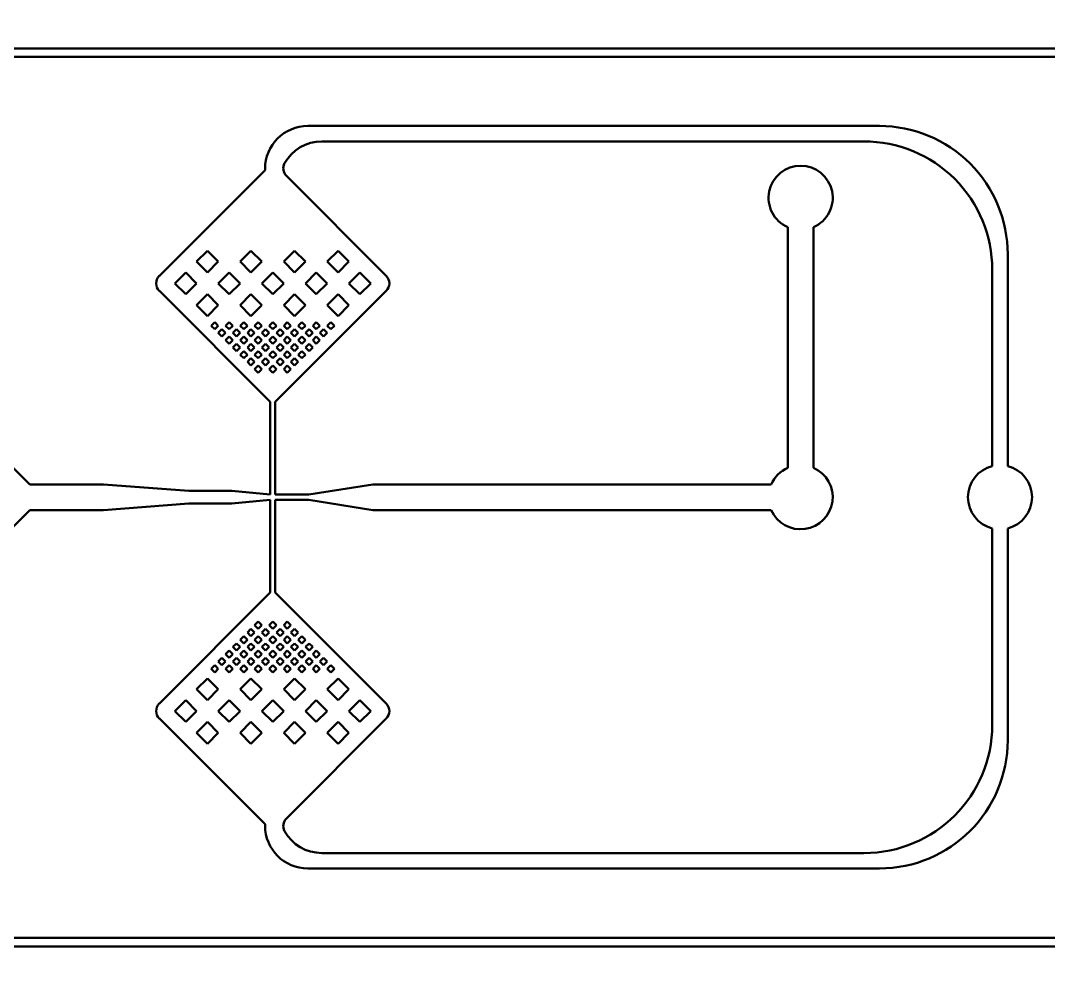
# Model space of a CAD drawing. Header units: millimetres. Extents: x 160 to 260, y 98 to 198.
# Drawn here: x 221.71 to 245.74, y 148.65 to 170.65 of the extents above; entities that cross this region are included whole.
import ezdxf

# ---------------------------------------------------------------- set-up
doc = ezdxf.new("R2010")
doc.units = ezdxf.units.MM
doc.layers.add('Visible (ISO)', color=7, linetype='Continuous', lineweight=50)

msp = doc.modelspace()

# ---------------------------------------------------------------- linework, layer by layer
at = {"layer": 'Visible (ISO)'}
for p, q in [((248.5, 170), (210.5, 170)), ((210.7, 169.8), (248.3, 169.8)), ((241.787, 168.185), (228.427, 168.185)), ((228.755, 167.825), (241.427, 167.825)), ((227.427, 167.154), (224.956, 164.682)), ((227.427, 167.185), (227.427, 167.154)), ((230.259, 164.682), (227.925, 167.016)), ((239.647, 165.818), (239.647, 160.193)), ((240.247, 160.193), (240.247, 165.818)), ((225.825, 165.014), (226.08, 165.269)), ((226.08, 165.269), (226.334, 165.014)), ((226.844, 165.014), (227.098, 165.269)), ((227.098, 165.269), (227.353, 165.014)), ((227.862, 165.014), (228.116, 165.269)), ((228.116, 165.269), (228.371, 165.014)), ((228.88, 165.014), (229.135, 165.269)), ((229.135, 165.269), (229.389, 165.014)), ((244.787, 160.233), (244.787, 165.185)), ((226.08, 164.76), (225.825, 165.014)), ((226.334, 165.014), (226.08, 164.76)), ((227.098, 164.76), (226.844, 165.014)), ((227.353, 165.014), (227.098, 164.76)), ((228.116, 164.76), (227.862, 165.014)), ((228.371, 165.014), (228.116, 164.76)), ((229.135, 164.76), (228.88, 165.014)), ((229.389, 165.014), (229.135, 164.76)), ((225.316, 164.505), (225.571, 164.76)), ((225.571, 164.76), (225.825, 164.505)), ((226.334, 164.505), (226.589, 164.76)), ((226.589, 164.76), (226.844, 164.505)), ((227.353, 164.505), (227.607, 164.76)), ((227.607, 164.76), (227.862, 164.505)), ((228.371, 164.505), (228.625, 164.76)), ((228.625, 164.76), (228.88, 164.505)), ((229.389, 164.505), (229.644, 164.76)), ((229.644, 164.76), (229.898, 164.505)), ((244.427, 164.825), (244.427, 160.233)), ((225.571, 164.251), (225.316, 164.505)), ((225.825, 164.505), (225.571, 164.251)), ((226.589, 164.251), (226.334, 164.505)), ((226.844, 164.505), (226.589, 164.251)), ((227.607, 164.251), (227.353, 164.505)), ((227.862, 164.505), (227.607, 164.251)), ((228.625, 164.251), (228.371, 164.505)), ((228.88, 164.505), (228.625, 164.251)), ((229.644, 164.251), (229.389, 164.505)), ((229.898, 164.505), (229.644, 164.251)), ((224.956, 164.329), (227.547, 161.737)), ((225.825, 163.996), (226.08, 164.251)), ((226.08, 164.251), (226.334, 163.996)), ((226.844, 163.996), (227.098, 164.251)), ((227.098, 164.251), (227.353, 163.996)), ((227.667, 161.737), (230.259, 164.329)), ((227.862, 163.996), (228.116, 164.251)), ((228.116, 164.251), (228.371, 163.996)), ((228.88, 163.996), (229.135, 164.251)), ((229.135, 164.251), (229.389, 163.996)), ((226.08, 163.742), (225.825, 163.996)), ((226.334, 163.996), (226.08, 163.742)), ((227.098, 163.742), (226.844, 163.996)), ((227.353, 163.996), (227.098, 163.742)), ((228.116, 163.742), (227.862, 163.996)), ((228.371, 163.996), (228.116, 163.742)), ((229.135, 163.742), (228.88, 163.996)), ((229.389, 163.996), (229.135, 163.742)), ((226.165, 163.516), (226.25, 163.601)), ((226.25, 163.431), (226.165, 163.516)), ((226.25, 163.601), (226.334, 163.516)), ((226.334, 163.516), (226.25, 163.431)), ((226.334, 163.347), (226.419, 163.431)), ((226.419, 163.431), (226.504, 163.347)), ((226.504, 163.516), (226.589, 163.601)), ((226.589, 163.431), (226.504, 163.516)), ((226.589, 163.601), (226.674, 163.516)), ((226.674, 163.516), (226.589, 163.431)), ((226.674, 163.347), (226.759, 163.431)), ((226.759, 163.431), (226.844, 163.347)), ((226.844, 163.516), (226.928, 163.601)), ((226.928, 163.431), (226.844, 163.516)), ((226.928, 163.601), (227.013, 163.516)), ((227.013, 163.516), (226.928, 163.431)), ((227.013, 163.347), (227.098, 163.431)), ((227.098, 163.431), (227.183, 163.347)), ((227.183, 163.516), (227.268, 163.601)), ((227.268, 163.431), (227.183, 163.516)), ((227.268, 163.601), (227.353, 163.516)), ((227.353, 163.516), (227.268, 163.431)), ((227.353, 163.347), (227.438, 163.431)), ((227.438, 163.431), (227.522, 163.347)), ((227.522, 163.516), (227.607, 163.601)), ((227.607, 163.431), (227.522, 163.516)), ((227.607, 163.601), (227.692, 163.516)), ((227.692, 163.516), (227.607, 163.431)), ((227.692, 163.347), (227.777, 163.431)), ((227.777, 163.431), (227.862, 163.347)), ((227.862, 163.516), (227.947, 163.601)), ((227.947, 163.431), (227.862, 163.516)), ((227.947, 163.601), (228.031, 163.516)), ((228.031, 163.516), (227.947, 163.431)), ((228.031, 163.347), (228.116, 163.431)), ((228.116, 163.431), (228.201, 163.347)), ((228.201, 163.516), (228.286, 163.601)), ((228.286, 163.431), (228.201, 163.516)), ((228.286, 163.601), (228.371, 163.516)), ((228.371, 163.516), (228.286, 163.431)), ((228.371, 163.347), (228.456, 163.431)), ((228.456, 163.431), (228.541, 163.347)), ((228.541, 163.516), (228.625, 163.601)), ((228.625, 163.431), (228.541, 163.516)), ((228.625, 163.601), (228.71, 163.516)), ((228.71, 163.516), (228.625, 163.431)), ((228.71, 163.347), (228.795, 163.431)), ((228.795, 163.431), (228.88, 163.347)), ((228.88, 163.516), (228.965, 163.601)), ((228.965, 163.431), (228.88, 163.516)), ((228.965, 163.601), (229.05, 163.516)), ((229.05, 163.516), (228.965, 163.431)), ((226.419, 163.262), (226.334, 163.347)), ((226.504, 163.347), (226.419, 163.262)), ((226.504, 163.177), (226.589, 163.262)), ((226.589, 163.092), (226.504, 163.177)), ((226.589, 163.262), (226.674, 163.177)), ((226.674, 163.177), (226.589, 163.092)), ((226.759, 163.262), (226.674, 163.347)), ((226.844, 163.347), (226.759, 163.262)), ((226.844, 163.177), (226.928, 163.262)), ((226.928, 163.092), (226.844, 163.177)), ((226.928, 163.262), (227.013, 163.177)), ((227.013, 163.177), (226.928, 163.092)), ((227.098, 163.262), (227.013, 163.347)), ((227.183, 163.347), (227.098, 163.262)), ((227.183, 163.177), (227.268, 163.262)), ((227.268, 163.092), (227.183, 163.177)), ((227.268, 163.262), (227.353, 163.177)), ((227.353, 163.177), (227.268, 163.092)), ((227.438, 163.262), (227.353, 163.347)), ((227.522, 163.347), (227.438, 163.262)), ((227.522, 163.177), (227.607, 163.262)), ((227.607, 163.092), (227.522, 163.177)), ((227.607, 163.262), (227.692, 163.177)), ((227.692, 163.177), (227.607, 163.092)), ((227.777, 163.262), (227.692, 163.347)), ((227.862, 163.347), (227.777, 163.262)), ((227.862, 163.177), (227.947, 163.262)), ((227.947, 163.092), (227.862, 163.177)), ((227.947, 163.262), (228.031, 163.177)), ((228.031, 163.177), (227.947, 163.092)), ((228.116, 163.262), (228.031, 163.347)), ((228.201, 163.347), (228.116, 163.262)), ((228.201, 163.177), (228.286, 163.262)), ((228.286, 163.092), (228.201, 163.177)), ((228.286, 163.262), (228.371, 163.177)), ((228.371, 163.177), (228.286, 163.092)), ((228.456, 163.262), (228.371, 163.347)), ((228.541, 163.347), (228.456, 163.262)), ((228.541, 163.177), (228.625, 163.262)), ((228.625, 163.092), (228.541, 163.177)), ((228.625, 163.262), (228.71, 163.177)), ((228.71, 163.177), (228.625, 163.092)), ((228.795, 163.262), (228.71, 163.347)), ((228.88, 163.347), (228.795, 163.262)), ((226.674, 163.007), (226.759, 163.092)), ((226.759, 162.922), (226.674, 163.007)), ((226.759, 163.092), (226.844, 163.007)), ((226.844, 163.007), (226.759, 162.922)), ((226.844, 162.837), (226.928, 162.922)), ((226.928, 162.922), (227.013, 162.837)), ((227.013, 163.007), (227.098, 163.092)), ((227.098, 162.922), (227.013, 163.007)), ((227.098, 163.092), (227.183, 163.007)), ((227.183, 163.007), (227.098, 162.922)), ((227.183, 162.837), (227.268, 162.922)), ((227.268, 162.922), (227.353, 162.837)), ((227.353, 163.007), (227.438, 163.092)), ((227.438, 162.922), (227.353, 163.007)), ((227.438, 163.092), (227.522, 163.007)), ((227.522, 163.007), (227.438, 162.922)), ((227.522, 162.837), (227.607, 162.922)), ((227.607, 162.922), (227.692, 162.837)), ((227.692, 163.007), (227.777, 163.092)), ((227.777, 162.922), (227.692, 163.007)), ((227.777, 163.092), (227.862, 163.007)), ((227.862, 163.007), (227.777, 162.922)), ((227.862, 162.837), (227.947, 162.922)), ((227.947, 162.922), (228.031, 162.837)), ((228.031, 163.007), (228.116, 163.092)), ((228.116, 162.922), (228.031, 163.007)), ((228.116, 163.092), (228.201, 163.007)), ((228.201, 163.007), (228.116, 162.922)), ((228.201, 162.837), (228.286, 162.922)), ((228.286, 162.922), (228.371, 162.837)), ((228.371, 163.007), (228.456, 163.092)), ((228.456, 162.922), (228.371, 163.007)), ((228.456, 163.092), (228.541, 163.007)), ((228.541, 163.007), (228.456, 162.922)), ((226.928, 162.753), (226.844, 162.837)), ((227.013, 162.837), (226.928, 162.753)), ((227.013, 162.668), (227.098, 162.753)), ((227.098, 162.753), (227.183, 162.668)), ((227.268, 162.753), (227.183, 162.837)), ((227.353, 162.837), (227.268, 162.753)), ((227.353, 162.668), (227.438, 162.753)), ((227.438, 162.753), (227.522, 162.668)), ((227.607, 162.753), (227.522, 162.837)), ((227.692, 162.837), (227.607, 162.753)), ((227.692, 162.668), (227.777, 162.753)), ((227.777, 162.753), (227.862, 162.668)), ((227.947, 162.753), (227.862, 162.837)), ((228.031, 162.837), (227.947, 162.753)), ((228.031, 162.668), (228.116, 162.753)), ((228.116, 162.753), (228.201, 162.668)), ((228.286, 162.753), (228.201, 162.837)), ((228.371, 162.837), (228.286, 162.753)), ((227.098, 162.583), (227.013, 162.668)), ((227.183, 162.668), (227.098, 162.583)), ((227.183, 162.498), (227.268, 162.583)), ((227.268, 162.413), (227.183, 162.498)), ((227.268, 162.583), (227.353, 162.498)), ((227.353, 162.498), (227.268, 162.413)), ((227.438, 162.583), (227.353, 162.668)), ((227.522, 162.668), (227.438, 162.583)), ((227.522, 162.498), (227.607, 162.583)), ((227.607, 162.413), (227.522, 162.498)), ((227.607, 162.583), (227.692, 162.498)), ((227.692, 162.498), (227.607, 162.413)), ((227.777, 162.583), (227.692, 162.668)), ((227.862, 162.668), (227.777, 162.583)), ((227.862, 162.498), (227.947, 162.583)), ((227.947, 162.413), (227.862, 162.498)), ((227.947, 162.583), (228.031, 162.498)), ((228.031, 162.498), (227.947, 162.413)), ((228.116, 162.583), (228.031, 162.668)), ((228.201, 162.668), (228.116, 162.583)), ((221.929, 159.805), (219.578, 162.157)), ((227.547, 161.737), (227.547, 159.568)), ((227.667, 159.568), (227.667, 161.737)), ((223.647, 159.805), (221.929, 159.805)), ((225.647, 159.655), (223.647, 159.805)), ((229.947, 159.805), (228.447, 159.568)), ((239.26, 159.805), (229.947, 159.805)), ((226.647, 159.655), (225.647, 159.655)), ((227.547, 159.568), (226.647, 159.655)), ((228.447, 159.568), (227.667, 159.568)), ((223.647, 159.205), (225.647, 159.355)), ((225.647, 159.355), (226.647, 159.355)), ((226.647, 159.355), (227.547, 159.443)), ((227.547, 159.443), (227.547, 157.274)), ((227.667, 159.443), (228.447, 159.443)), ((227.667, 157.274), (227.667, 159.443)), ((228.447, 159.443), (229.947, 159.205)), ((219.578, 156.853), (221.93, 159.205)), ((221.93, 159.205), (223.647, 159.205)), ((229.947, 159.205), (239.26, 159.205)), ((244.427, 158.777), (244.427, 154.185)), ((244.787, 153.825), (244.787, 158.777)), ((227.547, 157.274), (224.956, 154.682)), ((230.259, 154.682), (227.667, 157.274)), ((227.013, 156.343), (227.098, 156.428)), ((227.098, 156.428), (227.183, 156.343)), ((227.183, 156.513), (227.268, 156.597)), ((227.268, 156.428), (227.183, 156.513)), ((227.268, 156.597), (227.353, 156.513)), ((227.353, 156.513), (227.268, 156.428)), ((227.353, 156.343), (227.438, 156.428)), ((227.438, 156.428), (227.522, 156.343)), ((227.522, 156.513), (227.607, 156.597)), ((227.607, 156.428), (227.522, 156.513)), ((227.607, 156.597), (227.692, 156.513)), ((227.692, 156.513), (227.607, 156.428)), ((227.692, 156.343), (227.777, 156.428)), ((227.777, 156.428), (227.862, 156.343)), ((227.862, 156.513), (227.947, 156.597)), ((227.947, 156.428), (227.862, 156.513)), ((227.947, 156.597), (228.031, 156.513)), ((228.031, 156.513), (227.947, 156.428)), ((228.031, 156.343), (228.116, 156.428)), ((228.116, 156.428), (228.201, 156.343)), ((226.844, 156.173), (226.928, 156.258)), ((226.928, 156.258), (227.013, 156.173)), ((227.098, 156.258), (227.013, 156.343)), ((227.183, 156.343), (227.098, 156.258)), ((227.183, 156.173), (227.268, 156.258)), ((227.268, 156.258), (227.353, 156.173)), ((227.438, 156.258), (227.353, 156.343)), ((227.522, 156.343), (227.438, 156.258)), ((227.522, 156.173), (227.607, 156.258)), ((227.607, 156.258), (227.692, 156.173)), ((227.777, 156.258), (227.692, 156.343)), ((227.862, 156.343), (227.777, 156.258)), ((227.862, 156.173), (227.947, 156.258)), ((227.947, 156.258), (228.031, 156.173)), ((228.116, 156.258), (228.031, 156.343)), ((228.201, 156.343), (228.116, 156.258)), ((228.201, 156.173), (228.286, 156.258)), ((228.286, 156.258), (228.371, 156.173)), ((226.674, 156.003), (226.759, 156.088)), ((226.759, 155.919), (226.674, 156.003)), ((226.759, 156.088), (226.844, 156.003)), ((226.844, 156.003), (226.759, 155.919)), ((226.928, 156.088), (226.844, 156.173)), ((227.013, 156.173), (226.928, 156.088)), ((227.013, 156.003), (227.098, 156.088)), ((227.098, 155.919), (227.013, 156.003)), ((227.098, 156.088), (227.183, 156.003)), ((227.183, 156.003), (227.098, 155.919)), ((227.268, 156.088), (227.183, 156.173)), ((227.353, 156.173), (227.268, 156.088)), ((227.353, 156.003), (227.438, 156.088)), ((227.438, 155.919), (227.353, 156.003)), ((227.438, 156.088), (227.522, 156.003)), ((227.522, 156.003), (227.438, 155.919)), ((227.607, 156.088), (227.522, 156.173)), ((227.692, 156.173), (227.607, 156.088)), ((227.692, 156.003), (227.777, 156.088)), ((227.777, 155.919), (227.692, 156.003)), ((227.777, 156.088), (227.862, 156.003)), ((227.862, 156.003), (227.777, 155.919)), ((227.947, 156.088), (227.862, 156.173)), ((228.031, 156.173), (227.947, 156.088)), ((228.031, 156.003), (228.116, 156.088)), ((228.116, 155.919), (228.031, 156.003)), ((228.116, 156.088), (228.201, 156.003)), ((228.201, 156.003), (228.116, 155.919)), ((228.286, 156.088), (228.201, 156.173)), ((228.371, 156.173), (228.286, 156.088)), ((228.371, 156.003), (228.456, 156.088)), ((228.456, 155.919), (228.371, 156.003)), ((228.456, 156.088), (228.541, 156.003)), ((228.541, 156.003), (228.456, 155.919)), ((226.334, 155.664), (226.419, 155.749)), ((226.419, 155.749), (226.504, 155.664)), ((226.504, 155.834), (226.589, 155.919)), ((226.589, 155.749), (226.504, 155.834)), ((226.589, 155.919), (226.674, 155.834)), ((226.674, 155.834), (226.589, 155.749)), ((226.674, 155.664), (226.759, 155.749)), ((226.759, 155.749), (226.844, 155.664)), ((226.844, 155.834), (226.928, 155.919)), ((226.928, 155.749), (226.844, 155.834)), ((226.928, 155.919), (227.013, 155.834)), ((227.013, 155.834), (226.928, 155.749)), ((227.013, 155.664), (227.098, 155.749)), ((227.098, 155.749), (227.183, 155.664)), ((227.183, 155.834), (227.268, 155.919)), ((227.268, 155.749), (227.183, 155.834)), ((227.268, 155.919), (227.353, 155.834)), ((227.353, 155.834), (227.268, 155.749)), ((227.353, 155.664), (227.438, 155.749)), ((227.438, 155.749), (227.522, 155.664)), ((227.522, 155.834), (227.607, 155.919)), ((227.607, 155.749), (227.522, 155.834)), ((227.607, 155.919), (227.692, 155.834)), ((227.692, 155.834), (227.607, 155.749)), ((227.692, 155.664), (227.777, 155.749)), ((227.777, 155.749), (227.862, 155.664)), ((227.862, 155.834), (227.947, 155.919)), ((227.947, 155.749), (227.862, 155.834)), ((227.947, 155.919), (228.031, 155.834)), ((228.031, 155.834), (227.947, 155.749)), ((228.031, 155.664), (228.116, 155.749)), ((228.116, 155.749), (228.201, 155.664)), ((228.201, 155.834), (228.286, 155.919)), ((228.286, 155.749), (228.201, 155.834)), ((228.286, 155.919), (228.371, 155.834)), ((228.371, 155.834), (228.286, 155.749)), ((228.371, 155.664), (228.456, 155.749)), ((228.456, 155.749), (228.541, 155.664)), ((228.541, 155.834), (228.625, 155.919)), ((228.625, 155.749), (228.541, 155.834)), ((228.625, 155.919), (228.71, 155.834)), ((228.71, 155.834), (228.625, 155.749)), ((228.71, 155.664), (228.795, 155.749)), ((228.795, 155.749), (228.88, 155.664)), ((226.165, 155.494), (226.25, 155.579)), ((226.25, 155.41), (226.165, 155.494)), ((226.25, 155.579), (226.334, 155.494)), ((226.334, 155.494), (226.25, 155.41)), ((226.419, 155.579), (226.334, 155.664)), ((226.504, 155.664), (226.419, 155.579)), ((226.504, 155.494), (226.589, 155.579)), ((226.589, 155.41), (226.504, 155.494)), ((226.589, 155.579), (226.674, 155.494)), ((226.674, 155.494), (226.589, 155.41)), ((226.759, 155.579), (226.674, 155.664)), ((226.844, 155.664), (226.759, 155.579)), ((226.844, 155.494), (226.928, 155.579)), ((226.928, 155.41), (226.844, 155.494)), ((226.928, 155.579), (227.013, 155.494)), ((227.013, 155.494), (226.928, 155.41)), ((227.098, 155.579), (227.013, 155.664)), ((227.183, 155.664), (227.098, 155.579)), ((227.183, 155.494), (227.268, 155.579)), ((227.268, 155.41), (227.183, 155.494)), ((227.268, 155.579), (227.353, 155.494)), ((227.353, 155.494), (227.268, 155.41)), ((227.438, 155.579), (227.353, 155.664)), ((227.522, 155.664), (227.438, 155.579)), ((227.522, 155.494), (227.607, 155.579)), ((227.607, 155.41), (227.522, 155.494)), ((227.607, 155.579), (227.692, 155.494)), ((227.692, 155.494), (227.607, 155.41)), ((227.777, 155.579), (227.692, 155.664)), ((227.862, 155.664), (227.777, 155.579)), ((227.862, 155.494), (227.947, 155.579)), ((227.947, 155.41), (227.862, 155.494)), ((227.947, 155.579), (228.031, 155.494)), ((228.031, 155.494), (227.947, 155.41)), ((228.116, 155.579), (228.031, 155.664)), ((228.201, 155.664), (228.116, 155.579)), ((228.201, 155.494), (228.286, 155.579)), ((228.286, 155.41), (228.201, 155.494)), ((228.286, 155.579), (228.371, 155.494)), ((228.371, 155.494), (228.286, 155.41)), ((228.456, 155.579), (228.371, 155.664)), ((228.541, 155.664), (228.456, 155.579)), ((228.541, 155.494), (228.625, 155.579)), ((228.625, 155.41), (228.541, 155.494)), ((228.625, 155.579), (228.71, 155.494)), ((228.71, 155.494), (228.625, 155.41)), ((228.795, 155.579), (228.71, 155.664)), ((228.88, 155.664), (228.795, 155.579)), ((228.88, 155.494), (228.965, 155.579)), ((228.965, 155.41), (228.88, 155.494)), ((228.965, 155.579), (229.05, 155.494)), ((229.05, 155.494), (228.965, 155.41)), ((225.825, 155.014), (226.08, 155.269)), ((226.08, 155.269), (226.334, 155.014)), ((226.844, 155.014), (227.098, 155.269)), ((227.098, 155.269), (227.353, 155.014)), ((227.862, 155.014), (228.116, 155.269)), ((228.116, 155.269), (228.371, 155.014)), ((228.88, 155.014), (229.135, 155.269)), ((229.135, 155.269), (229.389, 155.014)), ((226.08, 154.76), (225.825, 155.014)), ((226.334, 155.014), (226.08, 154.76)), ((227.098, 154.76), (226.844, 155.014)), ((227.353, 155.014), (227.098, 154.76)), ((228.116, 154.76), (227.862, 155.014)), ((228.371, 155.014), (228.116, 154.76)), ((229.135, 154.76), (228.88, 155.014)), ((229.389, 155.014), (229.135, 154.76)), ((225.316, 154.505), (225.571, 154.76)), ((225.571, 154.76), (225.825, 154.505)), ((226.334, 154.505), (226.589, 154.76)), ((226.589, 154.76), (226.844, 154.505)), ((227.353, 154.505), (227.607, 154.76)), ((227.607, 154.76), (227.862, 154.505)), ((228.371, 154.505), (228.625, 154.76)), ((228.625, 154.76), (228.88, 154.505)), ((229.389, 154.505), (229.644, 154.76)), ((229.644, 154.76), (229.898, 154.505)), ((225.571, 154.251), (225.316, 154.505)), ((225.825, 154.505), (225.571, 154.251)), ((226.589, 154.251), (226.334, 154.505)), ((226.844, 154.505), (226.589, 154.251)), ((227.607, 154.251), (227.353, 154.505)), ((227.862, 154.505), (227.607, 154.251)), ((228.625, 154.251), (228.371, 154.505)), ((228.88, 154.505), (228.625, 154.251)), ((229.644, 154.251), (229.389, 154.505)), ((229.898, 154.505), (229.644, 154.251)), ((224.956, 154.329), (227.427, 151.857)), ((227.925, 151.995), (230.259, 154.329)), ((225.825, 153.996), (226.08, 154.251)), ((226.08, 154.251), (226.334, 153.996)), ((226.844, 153.996), (227.098, 154.251)), ((227.098, 154.251), (227.353, 153.996)), ((227.862, 153.996), (228.116, 154.251)), ((228.116, 154.251), (228.371, 153.996)), ((228.88, 153.996), (229.135, 154.251)), ((229.135, 154.251), (229.389, 153.996)), ((226.08, 153.742), (225.825, 153.996)), ((226.334, 153.996), (226.08, 153.742)), ((227.098, 153.742), (226.844, 153.996)), ((227.353, 153.996), (227.098, 153.742)), ((228.116, 153.742), (227.862, 153.996)), ((228.371, 153.996), (228.116, 153.742)), ((229.135, 153.742), (228.88, 153.996)), ((229.389, 153.996), (229.135, 153.742)), ((227.427, 151.857), (227.427, 151.825)), ((241.427, 151.185), (228.755, 151.185)), ((228.427, 150.825), (241.787, 150.825)), ((210.5, 149), (248.5, 149)), ((248.3, 149.2), (210.7, 149.2))]:
    msp.add_line(p, q, dxfattribs=at)
msp.add_circle((210, 148.5), 50, dxfattribs=at)
for centre, radius, start, end in [((228.427, 167.185), 1, 90.0015, 180), ((241.787, 165.185), 3, 0, 90.0015), ((228.755, 166.825), 1, 90.0015, 150.6324), ((241.427, 164.825), 3, 0, 90.0015), ((228.102, 167.193), 0.25, 150.6324, 225), ((239.947, 166.505), 0.75, 293.5782, 246.4218), ((225.132, 164.505), 0.25, 135, 225), ((230.082, 164.505), 0.25, 315, 45), ((239.947, 159.505), 0.75, 113.5782, 156.4218), ((239.947, 159.505), 0.75, 203.5782, 66.4218), ((244.607, 159.505), 0.75, 103.8865, 256.1135), ((244.607, 159.505), 0.75, 283.8865, 76.1135), ((225.132, 154.505), 0.25, 135, 225), ((230.082, 154.505), 0.25, 315, 45), ((241.427, 154.185), 3, 270, 0), ((241.787, 153.825), 3, 270, 0), ((228.102, 151.818), 0.25, 135, 209.3421), ((228.427, 151.825), 1, 180, 270), ((228.755, 152.185), 1, 209.3421, 270)]:
    msp.add_arc(centre, radius, start, end, dxfattribs=at)

doc.saveas('drawing.dxf')
